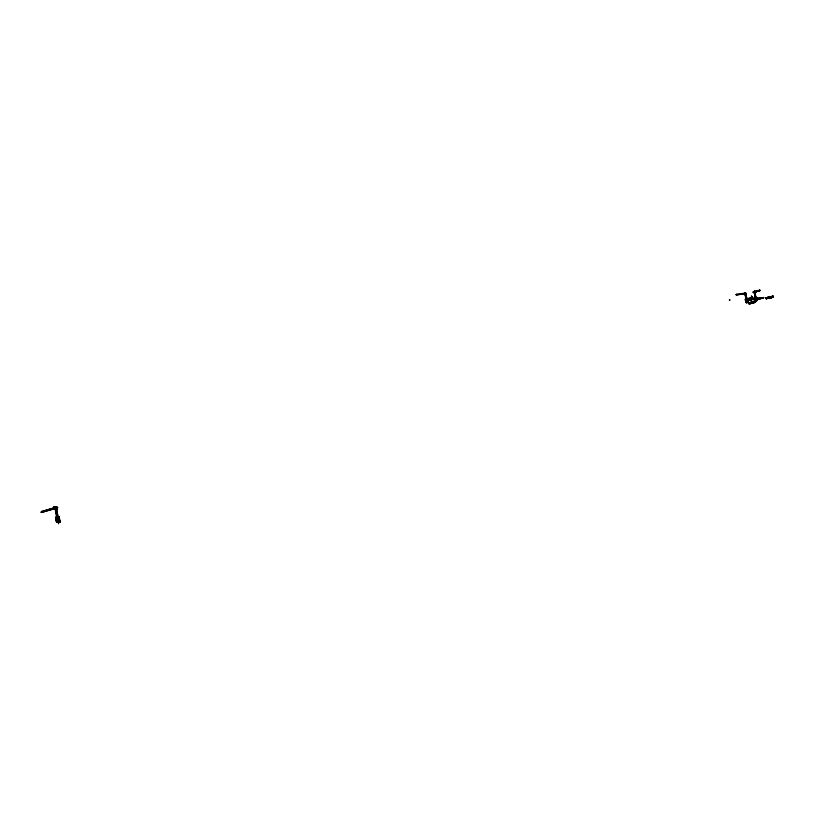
<?xml version="1.0" encoding="UTF-8"?>
<svg xmlns="http://www.w3.org/2000/svg" width="814" height="814" viewBox="0 0 814 814"><rect width="100%" height="100%" fill="white"/><g stroke="black" fill="none" stroke-linecap="round" stroke-linejoin="round"><path stroke-width="1.22" d="M744.372 293.874C745.634 293.803 743.66 294.637 745.176 294.139M744.606 293.712L745.034 294.18L745.136 293.457M747.588 301.577L747.679 302.208L746.051 302.401L745.95 301.76L747.832 301.567C746.194 300.6 746.173 303.347 746 301.597M746.306 302.533L746.397 302.36M746.601 301.618C745.624 302.34 747.049 302.391 747.384 301.587M768.009 297.415C766.93 299.328 772.517 297.09 766.239 297.904M771.662 296.856C771.275 299.42 769.067 296.103 768.782 297.68C767.042 299.237 770.502 296.316 769.545 298.148M770.471 297.985C766.635 295.838 780.514 295.95 768.518 297.13L769.057 298.097M773.127 296.428C775.589 297.151 764.448 297.466 770.105 296.642L770.166 298.005L769.403 297.955M772.669 296.561L770.97 297.324L771.479 297.629L771.245 296.886L773.147 296.327L771.021 296.734L770.858 297.71M771.937 296.53L772.995 296.896L769.057 296.957L768.64 298.402M754.212 292.094L753.815 291.768L754.364 292.033M753.896 292.419C754.11 292.409 754.09 290.476 754.13 292.969L755.555 292.755C754.395 291.097 757.254 292.043 755.066 292.257M755.026 299.837C755.87 301.343 754.639 299.644 756.867 299.857L756.979 300.264M753.947 291.941L755.29 291.809M756.969 297.7L756.705 298.738L756.796 298.016M757.254 298.565L756.867 297.7M753.164 302.096L753.113 302.666M753.347 292.043L753.917 292.114M754.222 292.033L754.527 291.351L753.876 291.565M754.324 291.422L755.178 291.636M755.484 292.297L755.158 291.738M755.046 301.78L755.087 302.309M755.26 300.651L755.636 300.03L755.585 300.61M755.667 300.224L754.873 300.58M756.338 297.548L757.01 300.193M756.918 300.6C757.6 295.808 752.909 295.889 755.545 300.763M757.193 300.254L756.684 300.386M746.051 299.44L748.351 298.748M751.149 303.388L750.264 302.961C750.437 305.698 747.995 302.299 749.409 303.561M753.632 302.839L752.248 303.256L752.136 302.564M55.912 518.019C57.601 528.082 56.227 517.724 57.947 517.389M755.158 300.458L755.046 299.837L755.066 300.549M59.096 522.273C60.47 519.708 56.776 522.863 59.697 521.825L59.483 520.767M59.432 521.296L59.32 521.916L58.903 521.54M59.514 521.815C58.852 521.672 59.921 520.95 58.913 521.479M55.871 507.458L57.926 507.722M56.817 507.967L56.146 508.333M55.973 506.766L56.949 507.03M54.986 507.183C56.41 510.765 54.528 506.359 56.298 506.644M58.618 521.062L56.431 521.489L55.881 518.253L57.234 518.152L57.54 519.688M56.644 518.101L57.234 521.876L57.285 521.336M57.662 522.028L57.55 522.028M772.384 296.571L766.544 297.721L766.941 298.596L766.432 297.893M770.716 297.405L768.925 298.158M769.189 298.199L769.586 297.497M771.377 296.978C770.054 297.619 770.441 298.28 769.81 297.405M770.156 297.873L770.726 297.273M773.147 296.327C770.37 298.585 771.967 296.632 772.954 296.866M746.692 302.309C745.075 302.269 747.171 297.721 745.38 294.526M746.814 302.086L745.97 302.208L747.812 301.455L747.913 302.096L746.937 302.157M746 301.628C746.123 302.106 746.519 301.831 746.499 301.414M735.825 294.678L745.278 293.885L744.718 293.427L744.891 294.668L746.092 294.414L745.868 293.142M745.136 294.037L744.718 293.701L745.624 293.63M746.112 293.6L745.054 293.091M746.173 293.579L736.416 294.933L736.619 294.292L736.416 294.933M746.448 302.411L746.102 302.004M746.998 301.791L747.262 302.289M747.323 301.902L747.384 302.177M745.532 302.32C750.04 302.645 746.519 296.001 748.28 298.412M747.527 301.943C748.158 295.167 744.881 303.327 745.868 294.475M755.402 300.814C755.667 292.236 752.451 302.93 756.888 299.969L756.267 300.163M767.205 298.585L766.462 298.219L767.785 297.68M767.683 298.382L768.213 298.158M770.665 297.252L768.792 297.598L769.525 297.263M770.441 297.395L768.986 297.425L769.627 298.066M769.128 298.199L769.688 297.344L770.278 298.005M766.625 297.944L766.33 298.646M768.345 298.463L767.093 297.731L766.707 298.382M767.683 298.066L766.076 298.707L769.902 297.812M766.157 298.677L766.035 297.873L768.996 297.629L767.816 297.975M768.62 297.476L768.213 298.016M766.198 298.321L770.624 297.079L766.015 297.944L767.592 297.405L770.675 297.069C766.849 300.193 770.471 295.482 770.766 297.883C768.487 298.056 768.742 298.626 768.111 297.425M769.199 298.016L769.403 297.375M769.23 297.141L770.166 298.005M770.288 297.324L769.881 297.039M770.268 297.008L770.451 297.537L768.457 298.087M770.614 296.805L770.736 297.466M771.397 297.649L770.42 297.283M770.746 297.69L771.021 296.734L771.448 297.069M773.168 296.805L771.519 297.283L771.977 296.571L773.096 296.388L773.3 297.12L771.092 297.486M768.508 297.792L769.861 297.141M753.357 291.931L754.018 291.544M750.182 302.869C751.953 300.407 752.228 304.324 751.882 302.157M750.335 302.676L750.315 303.184M771.652 297.425L772.048 296.713M771.947 297.588L771.784 296.856M56.888 507.895L56.461 507.905M59.788 522.028L59.88 521.672M56.441 516.971L59.086 516.941L60.043 521.815L59.117 522.354M57.326 508.119L57.245 507.254M754.303 292.206L753.52 292.48M56.156 507.478L56.675 507.865M746.214 302.554L745.349 299.369L746.937 298.931M766.88 298.575L766.88 298.046M766.493 298.748L767.938 298.189M768.762 297.415L769.281 297.252M770.329 296.845L771.194 296.896M768.681 297.69L770.909 296.866M772.527 296.693L772.028 296.5M751.871 297.69L750.864 298.005L751.587 298.962L749.999 299.369L750.284 297.924M751.953 297.303C751.047 296.5 752.441 297.039 751.403 298.636L752.767 298.433L752.574 297.202L751.21 297.405M729.741 300.101L729.558 299.837M729.303 300.152L729.904 299.694L729.507 300.397M57.601 521.398L60.043 520.645L60.246 521.703L57.631 522.456M56.96 507.743L56.461 507.61M59.259 521.509L58.822 521.611M757.132 300.539L755.86 300.61L755.768 299.979M753.316 302.564L751.556 302.248M57.682 521.031L57.092 521.204L58.028 520.461M754.568 297.761L756.766 297.415L756.257 297.67M59.096 517.032L57.855 517.48L58.812 521.662M57.662 522.212L56.705 522.191M57.336 508.262L55.688 508.821M58.262 520.044L57.265 520.248M57.356 520.716L58.466 520.431M57.499 516.839L55.708 517.521L57.916 516.778M60.043 521.815L59.005 516.87L56.868 517.175L55.352 509.371M769.047 298.443L769.016 297.629M771.519 297.721L770.889 296.734M55.525 508.842L53.805 508.791M746.58 302.208L747.913 302.096M755.941 300.661L756.257 299.918L755.3 300.173M751.149 303.612L750.284 303.073M755.168 300.814L756.308 300.539M57.55 521.153L58.059 520.543M772.964 297.283L771.448 296.622M57.54 522.323L56.736 522.049M59.514 521.743L58.903 521.855L57.936 517.297L55.678 517.338L56.675 521.876M57.977 520.573L57.631 520.634M57.957 520.095L56.99 520.258M59.361 519.352L58.984 519.342M57.947 517.633L55.8 518.253L56.848 517.735M56.797 507.051L53.531 507.407C54.976 512.627 51.323 504.181 55.8 507.346L56.064 508.74M756.074 299.471L756.033 299.45M750.121 299.328L750.559 299.552M750.773 299.257L749.999 299.369M753.306 301.963L752.512 301.943L753.215 302.655M753.388 301.872L753.795 302.828L751.841 303.032M753.774 302.818L753.499 301.984M56.4 521.306L58.486 520.919M53.653 507.397L56.125 506.644M768.589 297.944L771.672 297.609C771.947 295.411 765.903 298.148 770.156 296.693M59.168 519.108L59.32 519.739C58.923 520.146 55.912 520.339 56.878 519.698M56.492 519.81L59.595 519.057L58.934 519.067M57.489 520.98L56.247 521.357L57.804 521.286L58.018 522.344L57.061 522.354L56.848 521.296M55.708 517.521L57.021 516.798M55.871 517.144L58.974 517.043M58.852 516.951L57.662 517.114M55.83 518.437L56.705 518.416M767.653 297.446L766.035 297.873L770.593 297.141L767.602 297.405L767.744 298.199M749.216 303.398C747.486 302.655 755.463 302.625 754.72 301.638M770.268 297.741L766.045 297.924L769.912 297.212M772.415 296.459L773.096 296.388L768.528 297.191M748.788 303.551L752.187 303.093M754.954 302.482L754.283 302.635L754.273 301.77M754.975 297.721L754.456 297.853L756.786 297.527M746.814 301.618L745.95 301.76M55.657 509.157L54.782 509.422L56.095 509.391M756.074 299.226L756.216 301.597M55.739 509.391L56.97 509.126L56.573 507.102L55.342 507.376M756.481 299.206L755.138 299.328L755.901 299.104M746.051 302.401L746.855 302.208M56.97 509.126L55.912 509.391M762.209 298.402L763.654 297.507L762.209 298.402L754.222 299.247L754.914 298.606M756.064 299.918L755.25 300.824M762.891 297.883L754.161 298.799M753.703 301.963L752.044 302.574L753.622 302.391M747.049 299.837L745.99 299.949L746.184 301.211L747.242 301.099M749.836 299.013L750.294 299.094M755.433 297.456L754.334 291.483M746.845 303.276L746.489 300.936L745.919 301.058L746.357 300.519M755.056 298.077L754.853 298.992M745.919 301.058L746.458 300.773M41.626 512.423L54.925 508.496L54.182 507.804L41.433 511.497L41.626 512.423L54.874 508.618L54.111 507.712L54.874 508.618M747.191 300.753L747.791 300.804M751.21 299.847L750.427 299.847M754.832 298.484L755.921 298.087L755.84 299.226M54.65 507.783L41.514 511.589L42.206 512.413M755.697 298.311L756.318 298.127M40.7 512.291L54.507 508.16M748.066 298.473L747.618 298.514M751.027 297.761L751.21 297.721M751.241 297.578L750.996 297.598M752.574 297.202L752.441 298.524M747.394 298.921L745.329 299.583L745.726 302.198M752.543 297.598L752.309 297.629M745.461 300.051L746.458 299.756L745.99 299.949M759.838 290.171L754.72 291.585L759.838 290.171L759.92 290.73L755.199 291.921M754.578 291.972L760.032 290.354M754.843 292.084L759.92 290.73M754.13 292.969L754.751 292.837L755.616 297.486M754.914 292.877L755.555 292.755M754.324 293.233L754.283 292.948M745.014 294.912L745.655 294.831L745.064 294.617M746.285 299.176L745.39 293.06L743.904 293.478L744.108 294.322M745.349 293.264L744.311 294.088L744.352 293.345M745.258 293.386L745.909 293.203M744.189 293.986L745.98 293.457M744.342 293.885L744.932 293.813M756.348 300.681L756.175 299.705M746.173 302.147L746.804 301.129L747.181 301.852M751.739 297.324L751.668 297.303M746.479 301.18L746.662 301.119M750.457 299.796L750.02 299.867M751.566 297.069L751.729 297.029M754.558 302.594L754.375 301.75M747.221 298.972L745.41 299.318M751.749 302.177L752.126 302.889M746.204 301.709L746.825 301.628M750.701 299.267L750.172 299.338M755.494 299.45L756.511 299.379L755.799 299.521M755.423 298.341L747.211 299.786C772.344 297.486 757.386 299.267 747.242 299.959L755.423 298.341L757.61 298.87M757.295 298.127L754.975 298.26M748.28 299.969L756.501 298.514M773.096 296.388L768.518 297.13L771.021 296.693M756.318 299.216L756.237 298.697M750.325 302.961L750.457 303.795M56.685 507.051L57.397 507.58M754.191 291.504L755.646 291.361M752.746 292.175L755.779 291.85M736.324 294.373L745.39 293.06M745.777 293.539L736.548 294.831M744.891 294.668L746.092 294.414M752.278 297.466L752.838 297.344M749.806 298.117L751.18 297.904L751.373 299.155M746.967 299.104L745.797 299.226L745.176 294.597M751.587 298.962L749.704 299.053L750.172 298.677M756.084 298.443L763.654 297.507M751.027 299.084L753.469 299.43M756.684 298.707L763.725 297.944M750.132 299.847L751.637 299.725M745.889 300.895L747.761 300.631M768.518 297.12L768.63 297.659M746.153 299.359L745.38 299.562M754.12 300.508L757.274 300.173M751.709 302.187L754.466 301.74M752.685 302.37L755.178 302.025M748.799 303.449L751.251 303.266M748.788 303.103L748.86 303.978M55.321 507.448L55.423 506.908M53.592 508.19L55.393 508.139M55.759 518.07L56.787 517.999M55.8 518.253L58.018 518.304M57.621 519.424L58.374 519.413M55.963 519.922L57.591 519.963M58.272 521.682L60.531 521.642M58.048 522.212L58.689 523.829M59.422 522.354L58.71 521.835M768.284 297.486L768.996 297.486M753.469 292.43L754.029 292.307M56.614 509.126L58.079 516.829M57.936 516.859L56.431 509.167L55.21 509.391L56.726 517.083M55.678 507.356L55.952 508.75M56.41 511.355L56.848 513.553L56.4 511.375M55.81 509.361L57.306 517.063M58.374 522.334L57.987 521.286L58.191 522.334M54.355 507.468L54.63 508.862M56.115 518.477L56.685 521.347M41.748 511.579L41.89 512.332M759.35 290.232L759.431 290.781M754.944 291.422L755.85 297.415L755.229 297.527L754.609 292.857M754.649 290.903L756.318 301.078M752.787 302.045L752.919 302.9M751.403 295.747L751.922 299.145M750.152 297.446L750.681 300.895M749.501 303.042L749.623 303.897M746.346 299.277L746.876 302.747M745.248 292.582L746.316 299.603M771.407 296.713L771.672 297.609M756.796 298.27L757.396 298.026L756.786 298.229"/></g></svg>
